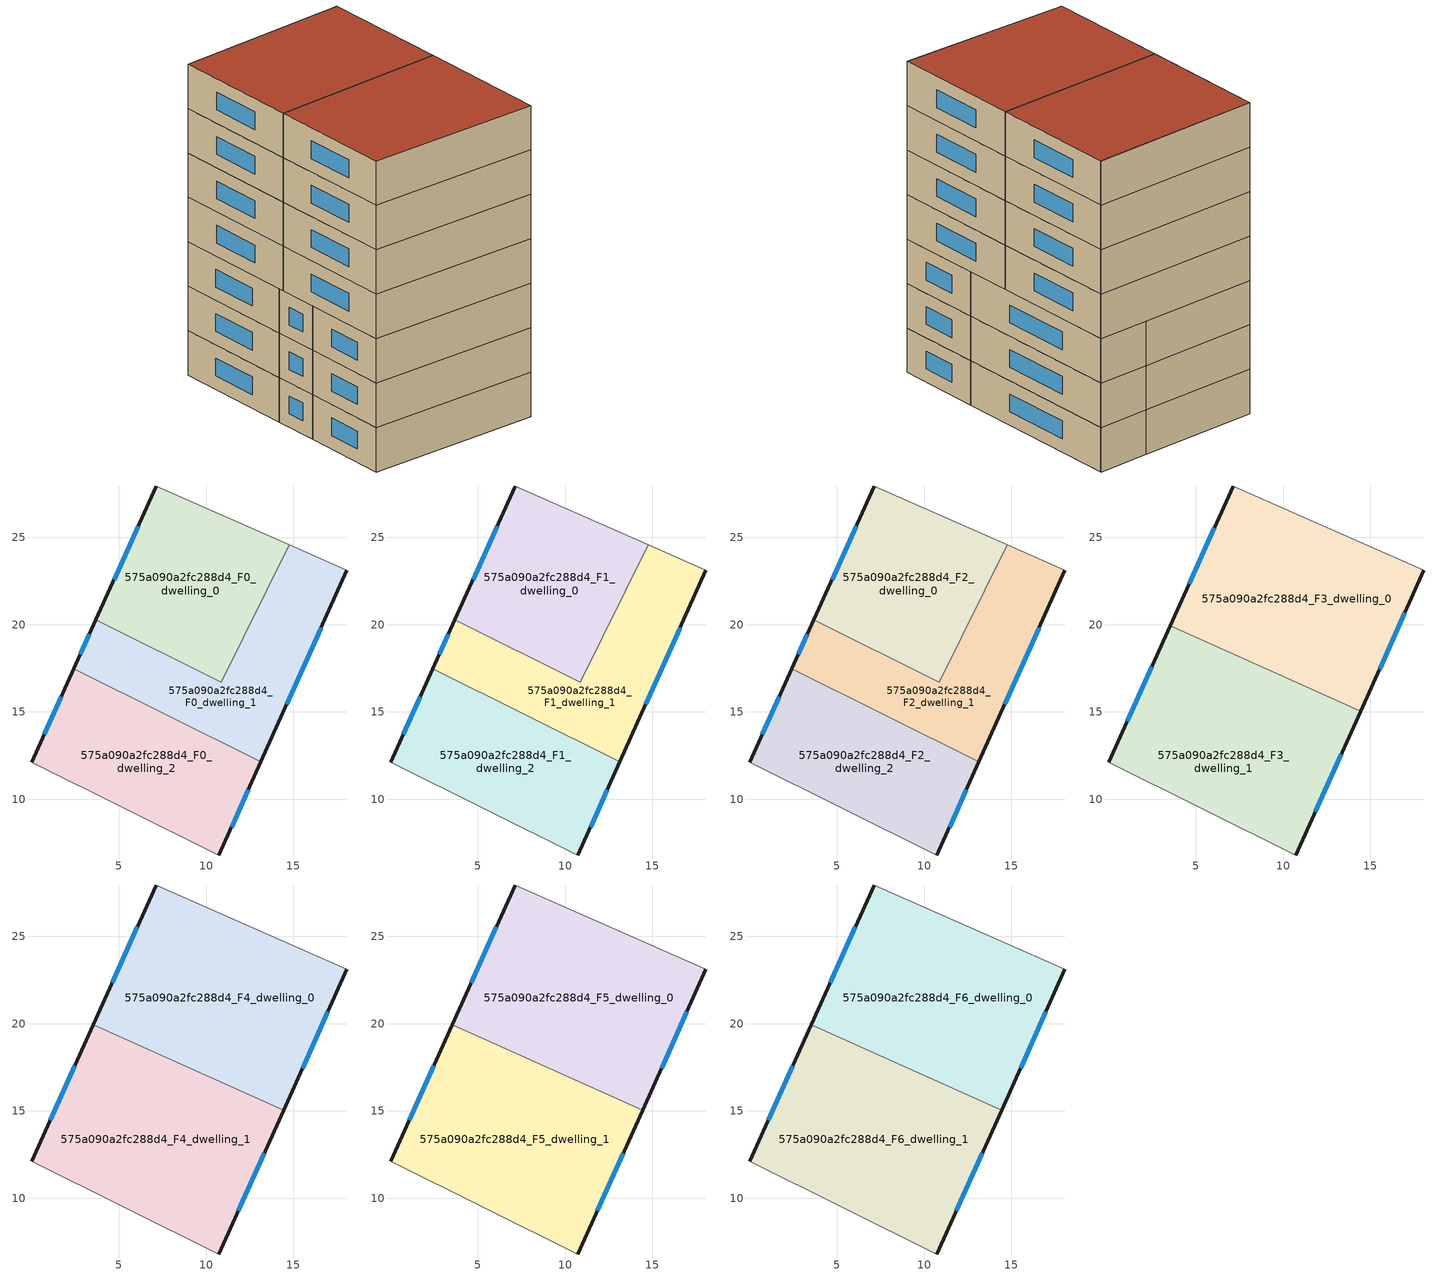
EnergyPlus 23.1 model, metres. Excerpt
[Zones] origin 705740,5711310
575a090a2fc288d4_F0_dwelling_0
 floor ground (EU_floor_Construction): 14.77,24.57 10.87,16.71 3.69,20.28 7.15,27.95 z0
 wall outside (EU_wall_Construction): 7.15,27.95 3.69,20.28 z0:3
 wall to 575a090a2fc288d4_F0_dwelling_1 (EU_wall_Construction): 3.69,20.28 10.87,16.71 14.77,24.57 z0:3
 wall adiabatic (EU_wall_Construction): 14.77,24.57 7.15,27.95 z0:3
 window (EU_Window_Construction): 6.11,25.65 4.72,22.57 z0.9:2.1
575a090a2fc288d4_F0_dwelling_1
 floor ground (EU_floor_Construction): 18.07,23.11 13.14,12.15 2.42,17.47 3.69,20.28 10.87,16.71 14.77,24.57 z0
 wall outside (EU_wall_Construction): 13.14,12.15 18.07,23.11 / 3.69,20.28 2.42,17.47 z0:3
 wall adiabatic (EU_wall_Construction): 18.07,23.11 14.77,24.57 z0:3
 wall to 575a090a2fc288d4_F0_dwelling_2 (EU_wall_Construction): 2.42,17.47 13.14,12.15 z0:3
 window (EU_Window_Construction): 14.62,15.43 16.59,19.83 / 3.31,19.44 2.8,18.31 z0.9:2.1
575a090a2fc288d4_F0_dwelling_2
 floor ground (EU_floor_Construction): 13.14,12.15 10.74,6.8 0,12.12 2.42,17.47 z0
 wall outside (EU_wall_Construction): 10.74,6.8 13.14,12.15 / 2.42,17.47 0,12.12 z0:3
 wall adiabatic (EU_wall_Construction): 0,12.12 10.74,6.8 z0:3
 window (EU_Window_Construction): 11.46,8.4 12.42,10.55 / 1.7,15.87 0.73,13.72 z0.9:2.1
575a090a2fc288d4_F1_dwelling_0
 floor to 575a090a2fc288d4_F0_dwelling_0 (EU_floor_Construction): 14.77,24.57 10.87,16.71 3.69,20.28 7.15,27.95 z3
 wall outside (EU_wall_Construction): 7.15,27.95 3.69,20.28 z3:6
 wall to 575a090a2fc288d4_F1_dwelling_1 (EU_wall_Construction): 3.69,20.28 10.87,16.71 14.77,24.57 z3:6
 wall adiabatic (EU_wall_Construction): 14.77,24.57 7.15,27.95 z3:6
 window (EU_Window_Construction): 6.11,25.65 4.72,22.57 z3.9:5.1
575a090a2fc288d4_F1_dwelling_1
 floor to 575a090a2fc288d4_F0_dwelling_1 (EU_floor_Construction): 18.07,23.11 13.14,12.15 2.42,17.47 3.69,20.28 10.87,16.71 14.77,24.57 z3
 wall outside (EU_wall_Construction): 13.14,12.15 18.07,23.11 / 3.69,20.28 2.42,17.47 z3:6
 wall adiabatic (EU_wall_Construction): 18.07,23.11 14.77,24.57 z3:6
 wall to 575a090a2fc288d4_F1_dwelling_2 (EU_wall_Construction): 2.42,17.47 13.14,12.15 z3:6
 window (EU_Window_Construction): 14.62,15.43 16.59,19.83 / 3.31,19.44 2.8,18.31 z3.9:5.1
575a090a2fc288d4_F1_dwelling_2
 floor to 575a090a2fc288d4_F0_dwelling_2 (EU_floor_Construction): 13.14,12.15 10.74,6.8 0,12.12 2.42,17.47 z3
 wall outside (EU_wall_Construction): 10.74,6.8 13.14,12.15 / 2.42,17.47 0,12.12 z3:6
 wall adiabatic (EU_wall_Construction): 0,12.12 10.74,6.8 z3:6
 window (EU_Window_Construction): 11.46,8.4 12.42,10.55 / 1.7,15.87 0.73,13.72 z3.9:5.1
575a090a2fc288d4_F2_dwelling_0
 floor to 575a090a2fc288d4_F1_dwelling_0 (EU_floor_Construction): 14.77,24.57 10.87,16.71 3.69,20.28 7.15,27.95 z6
 wall outside (EU_wall_Construction): 7.15,27.95 3.69,20.28 z6:9
 wall to 575a090a2fc288d4_F2_dwelling_1 (EU_wall_Construction): 3.69,20.28 10.87,16.71 14.77,24.57 z6:9
 wall adiabatic (EU_wall_Construction): 14.77,24.57 7.15,27.95 z6:9
 window (EU_Window_Construction): 6.11,25.65 4.72,22.57 z6.9:8.1
 ceiling adiabatic (EU_roof_Construction): 10.87,16.71 14.77,24.57 7.15,27.95 3.69,20.28 z9
575a090a2fc288d4_F2_dwelling_1
 floor to 575a090a2fc288d4_F1_dwelling_1 (EU_floor_Construction): 18.07,23.11 13.14,12.15 2.42,17.47 3.69,20.28 10.87,16.71 14.77,24.57 z6
 wall outside (EU_wall_Construction): 13.14,12.15 18.07,23.11 / 3.69,20.28 2.42,17.47 z6:9
 wall adiabatic (EU_wall_Construction): 18.07,23.11 14.77,24.57 z6:9
 wall to 575a090a2fc288d4_F2_dwelling_2 (EU_wall_Construction): 2.42,17.47 13.14,12.15 z6:9
 window (EU_Window_Construction): 14.62,15.43 16.59,19.83 / 3.31,19.44 2.8,18.31 z6.9:8.1
 ceiling adiabatic (EU_roof_Construction): 14.44,15.04 18.07,23.11 14.77,24.57 10.87,16.71 3.69,20.28 3.53,19.94 z9
575a090a2fc288d4_F2_dwelling_2
 floor to 575a090a2fc288d4_F1_dwelling_2 (EU_floor_Construction): 13.14,12.15 10.74,6.8 0,12.12 2.42,17.47 z6
 wall outside (EU_wall_Construction): 10.74,6.8 13.14,12.15 / 2.42,17.47 0,12.12 z6:9
 wall adiabatic (EU_wall_Construction): 0,12.12 10.74,6.8 z6:9
 window (EU_Window_Construction): 11.46,8.4 12.42,10.55 / 1.7,15.87 0.73,13.72 z6.9:8.1
575a090a2fc288d4_F3_dwelling_0
 floor adiabatic (EU_floor_Construction): 18.07,23.11 14.44,15.04 3.53,19.94 7.15,27.95 z9
 wall outside (EU_wall_Construction): 14.44,15.04 18.07,23.11 / 7.15,27.95 3.53,19.94 z9:12
 wall to 575a090a2fc288d4_F3_dwelling_1 (EU_wall_Construction): 3.53,19.94 14.44,15.04 z9:12
 wall adiabatic (EU_wall_Construction): 18.07,23.11 7.15,27.95 z9:12
 window (EU_Window_Construction): 15.53,17.46 16.98,20.69 / 6.07,25.55 4.62,22.34 z9.9:11.1
575a090a2fc288d4_F3_dwelling_1
 floor to 575a090a2fc288d4_F2_dwelling_1 (EU_floor_Construction): 14.44,15.04 13.14,12.15 2.42,17.47 3.53,19.94 z9
 floor to 575a090a2fc288d4_F2_dwelling_2 (EU_floor_Construction): 13.14,12.15 10.74,6.8 0,12.12 2.42,17.47 z9
 wall outside (EU_wall_Construction): 10.74,6.8 14.44,15.04 / 3.53,19.94 0,12.12 z9:12
 wall adiabatic (EU_wall_Construction): 0,12.12 10.74,6.8 z9:12
 window (EU_Window_Construction): 11.85,9.27 13.33,12.57 / 2.48,17.6 1.06,14.46 z9.9:11.1
575a090a2fc288d4_F4_dwelling_0
 floor to 575a090a2fc288d4_F3_dwelling_0 (EU_floor_Construction): 18.07,23.11 14.44,15.04 3.53,19.94 7.15,27.95 z12
 wall outside (EU_wall_Construction): 14.44,15.04 18.07,23.11 / 7.15,27.95 3.53,19.94 z12:15
 wall to 575a090a2fc288d4_F4_dwelling_1 (EU_wall_Construction): 3.53,19.94 14.44,15.04 z12:15
 wall adiabatic (EU_wall_Construction): 18.07,23.11 7.15,27.95 z12:15
 window (EU_Window_Construction): 15.53,17.46 16.98,20.69 / 6.07,25.55 4.62,22.34 z12.9:14.1
575a090a2fc288d4_F4_dwelling_1
 floor to 575a090a2fc288d4_F3_dwelling_1 (EU_floor_Construction): 14.44,15.04 10.74,6.8 0,12.12 3.53,19.94 z12
 wall outside (EU_wall_Construction): 10.74,6.8 14.44,15.04 / 3.53,19.94 0,12.12 z12:15
 wall adiabatic (EU_wall_Construction): 0,12.12 10.74,6.8 z12:15
 window (EU_Window_Construction): 11.85,9.27 13.33,12.57 / 2.48,17.6 1.06,14.46 z12.9:14.1
575a090a2fc288d4_F5_dwelling_0
 floor to 575a090a2fc288d4_F4_dwelling_0 (EU_floor_Construction): 18.07,23.11 14.44,15.04 3.53,19.94 7.15,27.95 z15
 wall outside (EU_wall_Construction): 14.44,15.04 18.07,23.11 / 7.15,27.95 3.53,19.94 z15:18
 wall to 575a090a2fc288d4_F5_dwelling_1 (EU_wall_Construction): 3.53,19.94 14.44,15.04 z15:18
 wall adiabatic (EU_wall_Construction): 18.07,23.11 7.15,27.95 z15:18
 window (EU_Window_Construction): 15.53,17.46 16.98,20.69 / 6.07,25.55 4.62,22.34 z15.9:17.1
575a090a2fc288d4_F5_dwelling_1
 floor to 575a090a2fc288d4_F4_dwelling_1 (EU_floor_Construction): 14.44,15.04 10.74,6.8 0,12.12 3.53,19.94 z15
 wall outside (EU_wall_Construction): 10.74,6.8 14.44,15.04 / 3.53,19.94 0,12.12 z15:18
 wall adiabatic (EU_wall_Construction): 0,12.12 10.74,6.8 z15:18
 window (EU_Window_Construction): 11.85,9.27 13.33,12.57 / 2.48,17.6 1.06,14.46 z15.9:17.1
575a090a2fc288d4_F6_dwelling_0
 floor to 575a090a2fc288d4_F5_dwelling_0 (EU_floor_Construction): 18.07,23.11 14.44,15.04 3.53,19.94 7.15,27.95 z18
 wall outside (EU_wall_Construction): 14.44,15.04 18.07,23.11 / 7.15,27.95 3.53,19.94 z18:21
 wall to 575a090a2fc288d4_F6_dwelling_1 (EU_wall_Construction): 3.53,19.94 14.44,15.04 z18:21
 wall adiabatic (EU_wall_Construction): 18.07,23.11 7.15,27.95 z18:21
 window (EU_Window_Construction): 15.53,17.46 16.98,20.69 / 6.07,25.55 4.62,22.34 z18.9:20.1
 roof outside (EU_roof_Construction): 14.44,15.04 18.07,23.11 7.15,27.95 3.53,19.94 z21
575a090a2fc288d4_F6_dwelling_1
 floor to 575a090a2fc288d4_F5_dwelling_1 (EU_floor_Construction): 14.44,15.04 10.74,6.8 0,12.12 3.53,19.94 z18
 wall outside (EU_wall_Construction): 10.74,6.8 14.44,15.04 / 3.53,19.94 0,12.12 z18:21
 wall adiabatic (EU_wall_Construction): 0,12.12 10.74,6.8 z18:21
 window (EU_Window_Construction): 11.85,9.27 13.33,12.57 / 2.48,17.6 1.06,14.46 z18.9:20.1
 roof outside (EU_roof_Construction): 10.74,6.8 14.44,15.04 3.53,19.94 0,12.12 z21
shading: 18.05,23.07 7.15,27.95 z0:21
[Building]
EU S2 Campaign: North Axis=0; Terrain=City; Solar Distribution=FullExterior
[Site:Location]
London: Latitude=51.5; Longitude=-0.5; Time Zone=0; Elevation=25
[SizingPeriod:WeatherFileDays]
AnnualSizingPeriod: Begin Month=1; Begin Day of Month=1; End Month=12; End Day of Month=31; Day of Week for Start Day=Monday; Use Weather File Daylight Saving Period=No; Use Weather File Rain and Snow Indicators=No
[MATERIAL]
EU_InternalMass_Material: Roughness=MediumRough; Thickness=0.1; Conductivity=1; Density=1800; Specific Heat=900; Thermal Absorptance=0.9; Solar Absorptance=0.7; Visible Absorptance=0.7
[MATERIAL:NOMASS] Roughness=MediumRough; Thermal Absorptance=0.9; Solar Absorptance=0.7; Visible Absorptance=0.7
Name | Thermal Resistance
EU_wall_NoMass | 1.04674
EU_roof_NoMass | 4.32442
EU_floor_NoMass | 2.04616
[WINDOWMATERIAL:SIMPLEGLAZINGSYSTEM]
EU_Window_SimpleGlazing: UFactor=4.25843; Solar Heat Gain Coefficient=0.85; Visible Transmittance=0.85
[CONSTRUCTION]
EU_wall_Construction: EU_wall_NoMass
EU_roof_Construction: EU_roof_NoMass
EU_floor_Construction: EU_floor_NoMass
EU_InternalMass_Construction: EU_InternalMass_Material
EU_Window_Construction: EU_Window_SimpleGlazing
[ZONE] Type=1; Multiplier=1; Ceiling Height=autocalculate; Floor Area=autocalculate; Part of Total Floor Area=Yes
Name | Volume
575a090a2fc288d4_F0_dwelling_0; 575a090a2fc288d4_F1_dwelling_0; 575a090a2fc288d4_F2_dwelling_0 | 210.715
575a090a2fc288d4_F3_dwelling_0; 575a090a2fc288d4_F4_dwelling_0; 575a090a2fc288d4_F5_dwelling_0; 575a090a2fc288d4_F6_dwelling_0 | 316.082
575a090a2fc288d4_F0_dwelling_1; 575a090a2fc288d4_F1_dwelling_1; 575a090a2fc288d4_F2_dwelling_1 | 210.724
575a090a2fc288d4_F3_dwelling_1; 575a090a2fc288d4_F4_dwelling_1; 575a090a2fc288d4_F5_dwelling_1; 575a090a2fc288d4_F6_dwelling_1 | 316.098
575a090a2fc288d4_F0_dwelling_2; 575a090a2fc288d4_F1_dwelling_2; 575a090a2fc288d4_F2_dwelling_2 | 210.727
[INTERNALMASS] Construction=EU_InternalMass_Construction
Name | Zone or ZoneList | Surface Area
575a090a2fc288d4_F0_dwelling_0_EU_InternalMass | 575a090a2fc288d4_F0_dwelling_0 | 70.2376
575a090a2fc288d4_F0_dwelling_1_EU_InternalMass | 575a090a2fc288d4_F0_dwelling_1 | 70.2417
575a090a2fc288d4_F0_dwelling_2_EU_InternalMass | 575a090a2fc288d4_F0_dwelling_2 | 70.245
575a090a2fc288d4_F1_dwelling_0_EU_InternalMass | 575a090a2fc288d4_F1_dwelling_0 | 70.2376
575a090a2fc288d4_F1_dwelling_1_EU_InternalMass | 575a090a2fc288d4_F1_dwelling_1 | 70.2417
575a090a2fc288d4_F1_dwelling_2_EU_InternalMass | 575a090a2fc288d4_F1_dwelling_2 | 70.245
575a090a2fc288d4_F2_dwelling_0_EU_InternalMass | 575a090a2fc288d4_F2_dwelling_0 | 70.2376
575a090a2fc288d4_F2_dwelling_1_EU_InternalMass | 575a090a2fc288d4_F2_dwelling_1 | 70.2417
575a090a2fc288d4_F2_dwelling_2_EU_InternalMass | 575a090a2fc288d4_F2_dwelling_2 | 70.245
575a090a2fc288d4_F3_dwelling_0_EU_InternalMass | 575a090a2fc288d4_F3_dwelling_0 | 105.363
575a090a2fc288d4_F3_dwelling_1_EU_InternalMass | 575a090a2fc288d4_F3_dwelling_1 | 105.365
575a090a2fc288d4_F4_dwelling_0_EU_InternalMass | 575a090a2fc288d4_F4_dwelling_0 | 105.363
575a090a2fc288d4_F4_dwelling_1_EU_InternalMass | 575a090a2fc288d4_F4_dwelling_1 | 105.365
575a090a2fc288d4_F5_dwelling_0_EU_InternalMass | 575a090a2fc288d4_F5_dwelling_0 | 105.363
575a090a2fc288d4_F5_dwelling_1_EU_InternalMass | 575a090a2fc288d4_F5_dwelling_1 | 105.365
575a090a2fc288d4_F6_dwelling_0_EU_InternalMass | 575a090a2fc288d4_F6_dwelling_0 | 105.363
575a090a2fc288d4_F6_dwelling_1_EU_InternalMass | 575a090a2fc288d4_F6_dwelling_1 | 105.365
[OTHEREQUIPMENT] Fuel Type=Electricity; Design Level Calculation Method=Watts/Area; Power per Zone Floor Area=1; Fraction Latent=0; Fraction Radiant=0; Fraction Lost=0; Carbon Dioxide Generation Rate=0; EndUse Subcategory=EU_Step8_InternalGains
Name | Zone or ZoneList or Space or SpaceList | Schedule
EU_Step8_InternalGain_575a090a2fc288d4_F0_dwelling_0_f000 | 575a090a2fc288d4_F0_dwelling_0 | EU_Step8_GainSchedule_575a090a2fc288d4_F0_dwelling_0_f000
EU_Step8_InternalGain_575a090a2fc288d4_F0_dwelling_1_f000 | 575a090a2fc288d4_F0_dwelling_1 | EU_Step8_GainSchedule_575a090a2fc288d4_F0_dwelling_1_f000
EU_Step8_InternalGain_575a090a2fc288d4_F0_dwelling_2_f000 | 575a090a2fc288d4_F0_dwelling_2 | EU_Step8_GainSchedule_575a090a2fc288d4_F0_dwelling_2_f000
EU_Step8_InternalGain_575a090a2fc288d4_F1_dwelling_0_f000 | 575a090a2fc288d4_F1_dwelling_0 | EU_Step8_GainSchedule_575a090a2fc288d4_F1_dwelling_0_f000
EU_Step8_InternalGain_575a090a2fc288d4_F1_dwelling_1_f000 | 575a090a2fc288d4_F1_dwelling_1 | EU_Step8_GainSchedule_575a090a2fc288d4_F1_dwelling_1_f000
EU_Step8_InternalGain_575a090a2fc288d4_F1_dwelling_2_f000 | 575a090a2fc288d4_F1_dwelling_2 | EU_Step8_GainSchedule_575a090a2fc288d4_F1_dwelling_2_f000
EU_Step8_InternalGain_575a090a2fc288d4_F2_dwelling_0_f000 | 575a090a2fc288d4_F2_dwelling_0 | EU_Step8_GainSchedule_575a090a2fc288d4_F2_dwelling_0_f000
EU_Step8_InternalGain_575a090a2fc288d4_F2_dwelling_1_f000 | 575a090a2fc288d4_F2_dwelling_1 | EU_Step8_GainSchedule_575a090a2fc288d4_F2_dwelling_1_f000
EU_Step8_InternalGain_575a090a2fc288d4_F2_dwelling_2_f000 | 575a090a2fc288d4_F2_dwelling_2 | EU_Step8_GainSchedule_575a090a2fc288d4_F2_dwelling_2_f000
EU_Step8_InternalGain_575a090a2fc288d4_F3_dwelling_0_f000 | 575a090a2fc288d4_F3_dwelling_0 | EU_Step8_GainSchedule_575a090a2fc288d4_F3_dwelling_0_f000
EU_Step8_InternalGain_575a090a2fc288d4_F3_dwelling_1_f000 | 575a090a2fc288d4_F3_dwelling_1 | EU_Step8_GainSchedule_575a090a2fc288d4_F3_dwelling_1_f000
EU_Step8_InternalGain_575a090a2fc288d4_F4_dwelling_0_f000 | 575a090a2fc288d4_F4_dwelling_0 | EU_Step8_GainSchedule_575a090a2fc288d4_F4_dwelling_0_f000
EU_Step8_InternalGain_575a090a2fc288d4_F4_dwelling_1_f000 | 575a090a2fc288d4_F4_dwelling_1 | EU_Step8_GainSchedule_575a090a2fc288d4_F4_dwelling_1_f000
EU_Step8_InternalGain_575a090a2fc288d4_F5_dwelling_0_f000 | 575a090a2fc288d4_F5_dwelling_0 | EU_Step8_GainSchedule_575a090a2fc288d4_F5_dwelling_0_f000
EU_Step8_InternalGain_575a090a2fc288d4_F5_dwelling_1_f000 | 575a090a2fc288d4_F5_dwelling_1 | EU_Step8_GainSchedule_575a090a2fc288d4_F5_dwelling_1_f000
EU_Step8_InternalGain_575a090a2fc288d4_F6_dwelling_0_f000 | 575a090a2fc288d4_F6_dwelling_0 | EU_Step8_GainSchedule_575a090a2fc288d4_F6_dwelling_0_f000
EU_Step8_InternalGain_575a090a2fc288d4_F6_dwelling_1_f000 | 575a090a2fc288d4_F6_dwelling_1 | EU_Step8_GainSchedule_575a090a2fc288d4_F6_dwelling_1_f000
[ZONEVENTILATION:DESIGNFLOWRATE] Schedule=EU_AlwaysOn; Design Flow Rate Calculation Method=AirChanges/Hour; Air Changes per Hour=0.488719; Ventilation Type=Natural; Fan Pressure Rise=0; Fan Total Efficiency=1; Constant Term Coefficient=1; Temperature Term Coefficient=0; Velocity Term Coefficient=0; Velocity Squared Term Coefficient=0; Minimum Indoor Temperature=-100; Maximum Indoor Temperature=100; Delta Temperature=-100; Minimum Outdoor Temperature=-100; Maximum Outdoor Temperature=100; Maximum Wind Speed=40
Name | Zone or ZoneList or Space or SpaceList
EU_ConstantAir_575a090a2fc288d4_F0_dwelling_0 | 575a090a2fc288d4_F0_dwelling_0
EU_ConstantAir_575a090a2fc288d4_F0_dwelling_1 | 575a090a2fc288d4_F0_dwelling_1
EU_ConstantAir_575a090a2fc288d4_F0_dwelling_2 | 575a090a2fc288d4_F0_dwelling_2
EU_ConstantAir_575a090a2fc288d4_F1_dwelling_0 | 575a090a2fc288d4_F1_dwelling_0
EU_ConstantAir_575a090a2fc288d4_F1_dwelling_1 | 575a090a2fc288d4_F1_dwelling_1
EU_ConstantAir_575a090a2fc288d4_F1_dwelling_2 | 575a090a2fc288d4_F1_dwelling_2
EU_ConstantAir_575a090a2fc288d4_F2_dwelling_0 | 575a090a2fc288d4_F2_dwelling_0
EU_ConstantAir_575a090a2fc288d4_F2_dwelling_1 | 575a090a2fc288d4_F2_dwelling_1
EU_ConstantAir_575a090a2fc288d4_F2_dwelling_2 | 575a090a2fc288d4_F2_dwelling_2
EU_ConstantAir_575a090a2fc288d4_F3_dwelling_0 | 575a090a2fc288d4_F3_dwelling_0
EU_ConstantAir_575a090a2fc288d4_F3_dwelling_1 | 575a090a2fc288d4_F3_dwelling_1
EU_ConstantAir_575a090a2fc288d4_F4_dwelling_0 | 575a090a2fc288d4_F4_dwelling_0
EU_ConstantAir_575a090a2fc288d4_F4_dwelling_1 | 575a090a2fc288d4_F4_dwelling_1
EU_ConstantAir_575a090a2fc288d4_F5_dwelling_0 | 575a090a2fc288d4_F5_dwelling_0
EU_ConstantAir_575a090a2fc288d4_F5_dwelling_1 | 575a090a2fc288d4_F5_dwelling_1
EU_ConstantAir_575a090a2fc288d4_F6_dwelling_0 | 575a090a2fc288d4_F6_dwelling_0
EU_ConstantAir_575a090a2fc288d4_F6_dwelling_1 | 575a090a2fc288d4_F6_dwelling_1
[HVACTEMPLATE:THERMOSTAT] Constant Heating Setpoint=20; Constant Cooling Setpoint=50
EU_HeatOnly_575a090a2fc288d4_F0_dwelling_0; EU_HeatOnly_575a090a2fc288d4_F0_dwelling_1; EU_HeatOnly_575a090a2fc288d4_F0_dwelling_2; EU_HeatOnly_575a090a2fc288d4_F1_dwelling_0; EU_HeatOnly_575a090a2fc288d4_F1_dwelling_1; EU_HeatOnly_575a090a2fc288d4_F1_dwelling_2; EU_HeatOnly_575a090a2fc288d4_F2_dwelling_0; EU_HeatOnly_575a090a2fc288d4_F2_dwelling_1; EU_HeatOnly_575a090a2fc288d4_F2_dwelling_2; EU_HeatOnly_575a090a2fc288d4_F3_dwelling_0; EU_HeatOnly_575a090a2fc288d4_F3_dwelling_1; EU_HeatOnly_575a090a2fc288d4_F4_dwelling_0; EU_HeatOnly_575a090a2fc288d4_F4_dwelling_1; EU_HeatOnly_575a090a2fc288d4_F5_dwelling_0; EU_HeatOnly_575a090a2fc288d4_F5_dwelling_1; EU_HeatOnly_575a090a2fc288d4_F6_dwelling_0; EU_HeatOnly_575a090a2fc288d4_F6_dwelling_1
[HVACTEMPLATE:ZONE:IDEALLOADSAIRSYSTEM] System Availability Schedule=EU_AlwaysOn; Maximum Heating Supply Air Temperature=50; Minimum Cooling Supply Air Temperature=13; Maximum Heating Supply Air Humidity Ratio=0.0156; Minimum Cooling Supply Air Humidity Ratio=0.0077; Heating Limit=NoLimit; Cooling Limit=NoLimit; Heating Availability Schedule=EU_AlwaysOn; Cooling Availability Schedule=EU_CoolingOff; Dehumidification Control Type=ConstantSensibleHeatRatio; Cooling Sensible Heat Ratio=0.7; Dehumidification Setpoint=60; Humidification Control Type=None; Humidification Setpoint=30; Outdoor Air Method=None; Outdoor Air Flow Rate per Person=0.00944; Outdoor Air Flow Rate per Zone Floor Area=0; Outdoor Air Flow Rate per Zone=0; Demand Controlled Ventilation Type=None; Outdoor Air Economizer Type=NoEconomizer; Heat Recovery Type=None; Sensible Heat Recovery Effectiveness=0.7; Latent Heat Recovery Effectiveness=0.65
Name | Template Thermostat
575a090a2fc288d4_F0_dwelling_0 | EU_HeatOnly_575a090a2fc288d4_F0_dwelling_0
575a090a2fc288d4_F0_dwelling_1 | EU_HeatOnly_575a090a2fc288d4_F0_dwelling_1
575a090a2fc288d4_F0_dwelling_2 | EU_HeatOnly_575a090a2fc288d4_F0_dwelling_2
575a090a2fc288d4_F1_dwelling_0 | EU_HeatOnly_575a090a2fc288d4_F1_dwelling_0
575a090a2fc288d4_F1_dwelling_1 | EU_HeatOnly_575a090a2fc288d4_F1_dwelling_1
575a090a2fc288d4_F1_dwelling_2 | EU_HeatOnly_575a090a2fc288d4_F1_dwelling_2
575a090a2fc288d4_F2_dwelling_0 | EU_HeatOnly_575a090a2fc288d4_F2_dwelling_0
575a090a2fc288d4_F2_dwelling_1 | EU_HeatOnly_575a090a2fc288d4_F2_dwelling_1
575a090a2fc288d4_F2_dwelling_2 | EU_HeatOnly_575a090a2fc288d4_F2_dwelling_2
575a090a2fc288d4_F3_dwelling_0 | EU_HeatOnly_575a090a2fc288d4_F3_dwelling_0
575a090a2fc288d4_F3_dwelling_1 | EU_HeatOnly_575a090a2fc288d4_F3_dwelling_1
575a090a2fc288d4_F4_dwelling_0 | EU_HeatOnly_575a090a2fc288d4_F4_dwelling_0
575a090a2fc288d4_F4_dwelling_1 | EU_HeatOnly_575a090a2fc288d4_F4_dwelling_1
575a090a2fc288d4_F5_dwelling_0 | EU_HeatOnly_575a090a2fc288d4_F5_dwelling_0
575a090a2fc288d4_F5_dwelling_1 | EU_HeatOnly_575a090a2fc288d4_F5_dwelling_1
575a090a2fc288d4_F6_dwelling_0 | EU_HeatOnly_575a090a2fc288d4_F6_dwelling_0
575a090a2fc288d4_F6_dwelling_1 | EU_HeatOnly_575a090a2fc288d4_F6_dwelling_1
[SIZING:ZONE] Zone Cooling Design Supply Air Temperature Input Method=SupplyAirTemperature; Zone Cooling Design Supply Air Temperature=13; Zone Heating Design Supply Air Temperature Input Method=SupplyAirTemperature; Zone Heating Design Supply Air Temperature=50; Zone Cooling Design Supply Air Humidity Ratio=0.008; Zone Heating Design Supply Air Humidity Ratio=0.008; Cooling Design Air Flow Method=DesignDay; Cooling Design Air Flow Rate=0; Cooling Minimum Air Flow per Zone Floor Area=0.000762; Cooling Minimum Air Flow=0; Cooling Minimum Air Flow Fraction=0.2; Heating Design Air Flow Method=DesignDay; Heating Design Air Flow Rate=0; Heating Maximum Air Flow per Zone Floor Area=0.002032; Heating Maximum Air Flow=0.141576; Heating Maximum Air Flow Fraction=0.3; Account for Dedicated Outdoor Air System=No; Dedicated Outdoor Air System Control Strategy=NeutralSupplyAir; Dedicated Outdoor Air Low Setpoint Temperature for Design=autosize; Dedicated Outdoor Air High Setpoint Temperature for Design=autosize; Zone Load Sizing Method=Sensible Load Only No Latent Load; Zone Latent Cooling Design Supply Air Humidity Ratio Input Method=HumidityRatioDifference; Zone Cooling Design Supply Air Humidity Ratio Difference=0.005; Zone Latent Heating Design Supply Air Humidity Ratio Input Method=HumidityRatioDifference; Zone Humidification Design Supply Air Humidity Ratio Difference=0.005
575a090a2fc288d4_F0_dwelling_0; 575a090a2fc288d4_F0_dwelling_1; 575a090a2fc288d4_F0_dwelling_2; 575a090a2fc288d4_F1_dwelling_0; 575a090a2fc288d4_F1_dwelling_1; 575a090a2fc288d4_F1_dwelling_2; 575a090a2fc288d4_F2_dwelling_0; 575a090a2fc288d4_F2_dwelling_1; 575a090a2fc288d4_F2_dwelling_2; 575a090a2fc288d4_F3_dwelling_0; 575a090a2fc288d4_F3_dwelling_1; 575a090a2fc288d4_F4_dwelling_0; 575a090a2fc288d4_F4_dwelling_1; 575a090a2fc288d4_F5_dwelling_0; 575a090a2fc288d4_F5_dwelling_1; 575a090a2fc288d4_F6_dwelling_0; 575a090a2fc288d4_F6_dwelling_1
[SCHEDULE:CONSTANT]
Name | Hourly Value
EU_AlwaysOn | 1
EU_CoolingOff | 0
[SCHEDULE:FILE] Column Number=1; Rows to Skip at Top=0; Number of Hours of Data=8760; Column Separator=Comma; Interpolate to Timestep=No; Minutes per Item=60; Adjust Schedule for Daylight Savings=Yes
Name | File
EU_Step8_GainSchedule_575a090a2fc288d4_F0_dwelling_0_f000 | ../../schedules/575a090a2fc288d4/575a090a2fc288d4_F0_dwelling_0_f000_gain.csv
EU_Step8_GainSchedule_575a090a2fc288d4_F0_dwelling_1_f000 | ../../schedules/575a090a2fc288d4/575a090a2fc288d4_F0_dwelling_1_f000_gain.csv
EU_Step8_GainSchedule_575a090a2fc288d4_F0_dwelling_2_f000 | ../../schedules/575a090a2fc288d4/575a090a2fc288d4_F0_dwelling_2_f000_gain.csv
EU_Step8_GainSchedule_575a090a2fc288d4_F1_dwelling_0_f000 | ../../schedules/575a090a2fc288d4/575a090a2fc288d4_F1_dwelling_0_f000_gain.csv
EU_Step8_GainSchedule_575a090a2fc288d4_F1_dwelling_1_f000 | ../../schedules/575a090a2fc288d4/575a090a2fc288d4_F1_dwelling_1_f000_gain.csv
EU_Step8_GainSchedule_575a090a2fc288d4_F1_dwelling_2_f000 | ../../schedules/575a090a2fc288d4/575a090a2fc288d4_F1_dwelling_2_f000_gain.csv
EU_Step8_GainSchedule_575a090a2fc288d4_F2_dwelling_0_f000 | ../../schedules/575a090a2fc288d4/575a090a2fc288d4_F2_dwelling_0_f000_gain.csv
EU_Step8_GainSchedule_575a090a2fc288d4_F2_dwelling_1_f000 | ../../schedules/575a090a2fc288d4/575a090a2fc288d4_F2_dwelling_1_f000_gain.csv
EU_Step8_GainSchedule_575a090a2fc288d4_F2_dwelling_2_f000 | ../../schedules/575a090a2fc288d4/575a090a2fc288d4_F2_dwelling_2_f000_gain.csv
EU_Step8_GainSchedule_575a090a2fc288d4_F3_dwelling_0_f000 | ../../schedules/575a090a2fc288d4/575a090a2fc288d4_F3_dwelling_0_f000_gain.csv
EU_Step8_GainSchedule_575a090a2fc288d4_F3_dwelling_1_f000 | ../../schedules/575a090a2fc288d4/575a090a2fc288d4_F3_dwelling_1_f000_gain.csv
EU_Step8_GainSchedule_575a090a2fc288d4_F4_dwelling_0_f000 | ../../schedules/575a090a2fc288d4/575a090a2fc288d4_F4_dwelling_0_f000_gain.csv
EU_Step8_GainSchedule_575a090a2fc288d4_F4_dwelling_1_f000 | ../../schedules/575a090a2fc288d4/575a090a2fc288d4_F4_dwelling_1_f000_gain.csv
EU_Step8_GainSchedule_575a090a2fc288d4_F5_dwelling_0_f000 | ../../schedules/575a090a2fc288d4/575a090a2fc288d4_F5_dwelling_0_f000_gain.csv
EU_Step8_GainSchedule_575a090a2fc288d4_F5_dwelling_1_f000 | ../../schedules/575a090a2fc288d4/575a090a2fc288d4_F5_dwelling_1_f000_gain.csv
EU_Step8_GainSchedule_575a090a2fc288d4_F6_dwelling_0_f000 | ../../schedules/575a090a2fc288d4/575a090a2fc288d4_F6_dwelling_0_f000_gain.csv
EU_Step8_GainSchedule_575a090a2fc288d4_F6_dwelling_1_f000 | ../../schedules/575a090a2fc288d4/575a090a2fc288d4_F6_dwelling_1_f000_gain.csv
